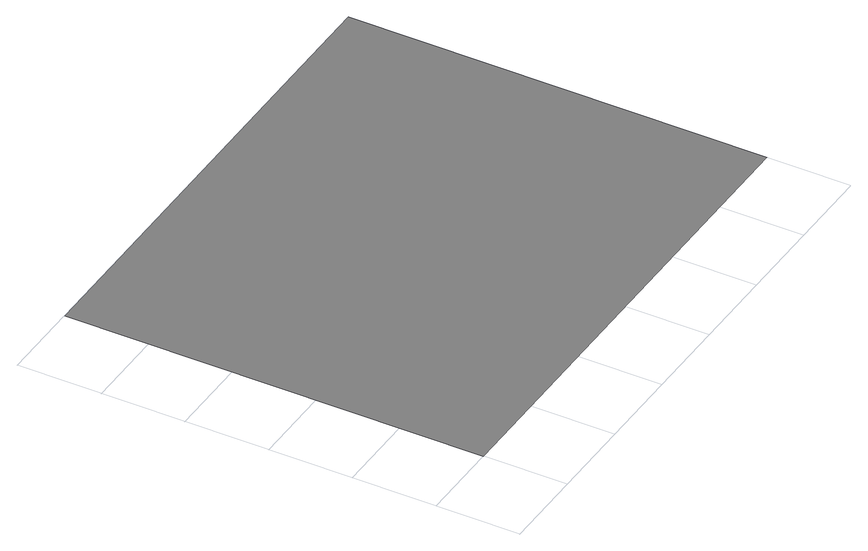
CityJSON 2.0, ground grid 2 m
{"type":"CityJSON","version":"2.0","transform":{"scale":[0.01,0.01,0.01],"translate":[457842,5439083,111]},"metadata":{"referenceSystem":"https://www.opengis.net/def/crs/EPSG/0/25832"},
"CityObjects":{
"building1":{"type":"Building","attributes":{"description":"FZK-Haus (Forschungszentrum Karlsruhe, now KIT), created by Karl-Heinz Haefele","name":"AC14-FZK-Haus","GrossPlannedArea":120,"ConstructionMethod":"New Building","IsLandmarked":"NO","class":"1000","function":"1000","usage":"1000","yearOfConstruction":2020,"roofType":"1030","measuredHeight":6.52,"storeysAboveGround":2,"storeysBelowGround":0},"address":[{"locality":"Eggenstein-Leopoldshafen","thoroughfareNumber":"4711","thoroughfareName":"Spöcker Straße","postcode":"76344"}],"geometry":[{"type":"MultiSurface","lod":"3","boundaries":[[[0,1,2,3]]],"semantics":{"surfaces":[{"type":"GroundSurface"}],"values":[0]}}]}
},
"vertices":[
[0,0,80],[0,1000,80],[1200,1000,80],[1200,0,80]
]}
